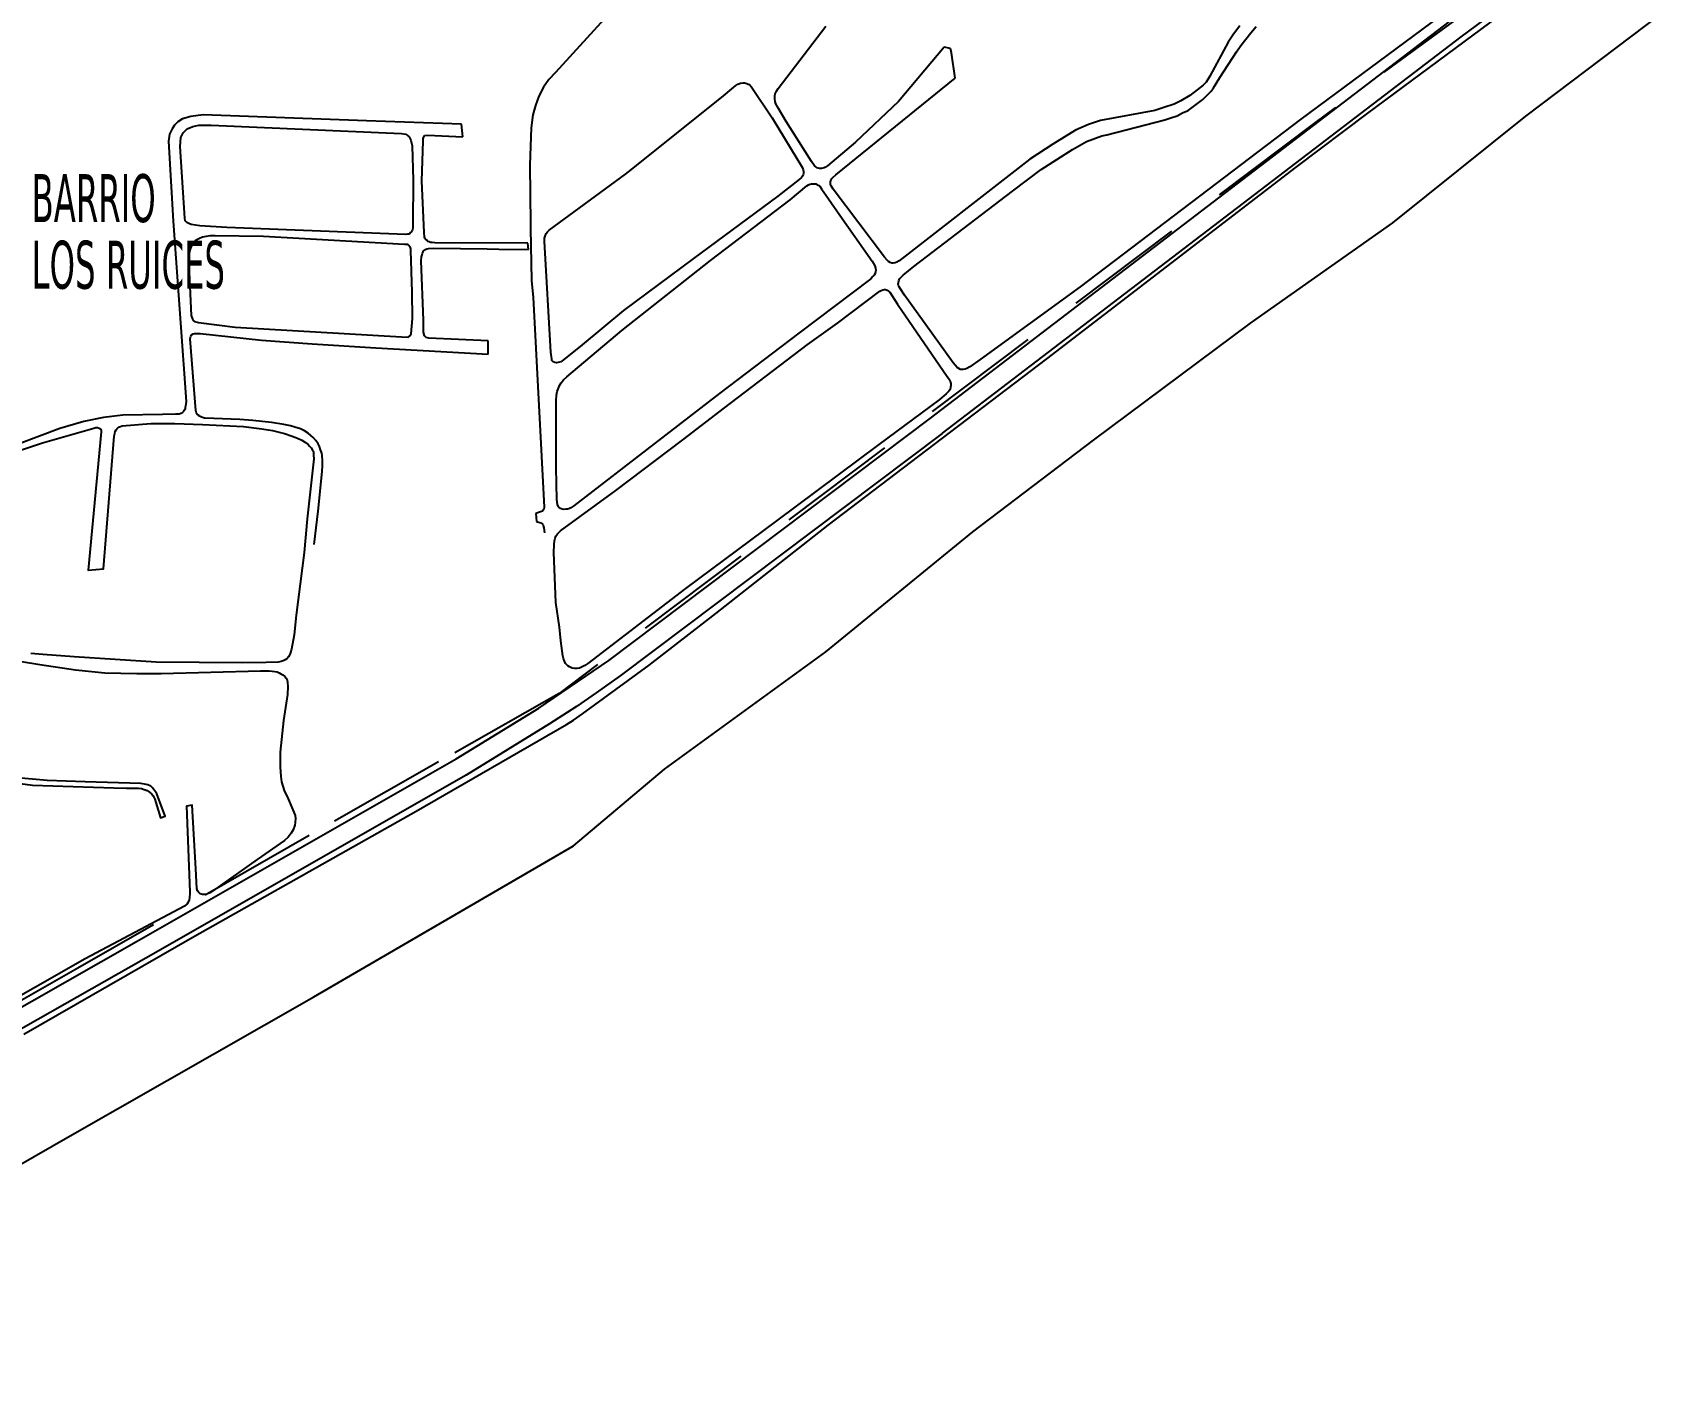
# Model space of a CAD drawing. Header units: metres. Extents: x 2 to 659295185, y -28 to 1124222152.
# Drawn here: x 658389 to 659065, y 1127406 to 1127972 of the extents above; entities that cross this region are included whole.
import ezdxf

# ---------------------------------------------------------------- set-up
doc = ezdxf.new("R2010")
doc.units = ezdxf.units.M
doc.header["$MEASUREMENT"] = 0
doc.linetypes.add('HIDDEN', pattern=[0.375, 0.25, -0.125])
doc.layers.add('División Parroquial', color=130, linetype='CONTINUOUS')
doc.layers.add('MANZANA', color=30, linetype='CONTINUOUS')
doc.layers.add('Limite Municipio', color=1, linetype='HIDDEN', lineweight=30)
doc.styles.get("Standard").update_dxf_attribs({"font": 'tahoma.ttf'})

msp = doc.modelspace()

# ---------------------------------------------------------------- linework, layer by layer
at = {"layer": 'División Parroquial', "color": 1, "flags": 128}
msp.add_lwpolyline([(658327.6553, 1127467.3779), (658403.55, 1127510.8691), (658506.2273, 1127569.5071), (658614.4457, 1127632.4043), (658652.4838, 1127664.3978), (658719.8276, 1127713.4079), (658781.1025, 1127763.3677), (658831.4186, 1127801.6599), (658896.9401, 1127850.41), (658956.236, 1127892.3014), (659011.714, 1127936.8124), (659087.3861, 1127994.0507)], dxfattribs=at)
at = {"layer": 'Limite Municipio', "color": 4, "linetype": 'HIDDEN', "lineweight": -3, "ltscale": 200}
msp.add_lwpolyline([(659140.3009, 1128088.6309), (658992.8982, 1127984.682), (658923.798, 1127934.0523), (658608.4605, 1127696.0407), (658558.2185, 1127667.4266), (658504.2742, 1127636.7928), (658407.7813, 1127581.3741), (658236.7543, 1127484.3038)], dxfattribs=at)
at = {"layer": 'MANZANA', "lineweight": -2}
for p, q in [((659103.8048, 1128058.257), (658984.6689, 1127969.905)), ((658945.9134, 1127937.9915), (659048.0134, 1128013.876)), ((658763.4081, 1127810.8674), (658979.8203, 1127976.1837)), ((658984.6689, 1127969.905), (658768.2567, 1127804.5786)), ((658915.9975, 1127915.5161), (658945.9134, 1127937.9915)), ((658450.734, 1127927.9135), (658451.7152, 1127929.8032)), ((658451.7152, 1127929.8032), (658453.3479, 1127931.4728)), ((658453.3479, 1127931.4728), (658455.6485, 1127932.4726)), ((658455.6485, 1127932.4726), (658458.2707, 1127933.0425)), ((658458.2707, 1127933.0425), (658463.3171, 1127933.0625)), ((658463.3171, 1127933.0625), (658542.7658, 1127929.5432)), ((658542.7658, 1127929.5432), (658544.5139, 1127929.2233)), ((658544.5139, 1127929.2233), (658545.9487, 1127928.1235)), ((658450.4206, 1127924.1543), (658450.734, 1127927.9135)), ((658452.4244, 1127894.3004), (658450.4206, 1127924.1543)), ((658545.9487, 1127928.1235), (658546.7156, 1127926.8038)), ((658546.7156, 1127926.8038), (658547.2763, 1127924.4742)), ((658547.2763, 1127924.4742), (658547.5567, 1127910.0972)), ((658885.9661, 1127892.4807), (658915.9975, 1127915.5161)), ((658547.5567, 1127910.0972), (658547.5319, 1127891.8509)), ((658452.5315, 1127893.2006), (658452.4244, 1127894.3004)), ((658453.1995, 1127892.4308), (658452.5315, 1127893.2006)), ((658454.0735, 1127891.9908), (658453.1995, 1127892.4308)), ((658455.063, 1127891.5509), (658454.0735, 1127891.9908)), ((658458.6829, 1127891.011), (658455.063, 1127891.5509)), ((658469.8561, 1127890.4012), (658458.6829, 1127891.011)), ((658544.5964, 1127887.4118), (658469.8561, 1127890.4012)), ((658545.8003, 1127887.6417), (658545.2478, 1127887.5318)), ((658546.2373, 1127887.8617), (658545.8003, 1127887.6417)), ((658546.5589, 1127888.2016), (658546.2373, 1127887.8617)), ((658546.9959, 1127888.5316), (658546.5589, 1127888.2016)), ((658547.2186, 1127888.9715), (658546.9959, 1127888.5316)), ((658547.3258, 1127889.5313), (658547.2186, 1127888.9715)), ((658547.433, 1127890.4112), (658547.3258, 1127889.5313)), ((658547.5319, 1127891.8509), (658547.433, 1127890.4112)), ((658811.9432, 1127835.5223), (658885.9661, 1127892.4807)), ((658545.2478, 1127887.5318), (658544.5964, 1127887.4118)), ((658758.5431, 1127794.9206), (658811.9432, 1127835.5223)), ((658629.3142, 1127709.7279), (658763.4081, 1127810.8674)), ((658768.2567, 1127804.4687), (658633.9484, 1127703.3292)), ((658768.2567, 1127804.5786), (658768.2567, 1127804.5786)), ((658768.2567, 1127804.5786), (658768.2567, 1127804.4687)), ((658720.7689, 1127766.2164), (658758.5431, 1127794.9206)), ((658673.9325, 1127729.3939), (658720.7689, 1127766.2164)), ((658646.0863, 1127707.8083), (658673.9325, 1127729.3939)), ((658600.0415, 1127689.912), (658629.3142, 1127709.7279)), ((658618.24, 1127687.4525), (658646.0863, 1127707.8083)), ((658629.3142, 1127709.7279), (658629.3142, 1127709.7279)), ((658633.9484, 1127703.3292), (658624.0039, 1127696.3207)), ((658624.0039, 1127696.3207), (658615.8158, 1127690.5319)), ((658565.6233, 1127668.7463), (658600.0415, 1127689.912)), ((658615.8158, 1127690.5319), (658604.5602, 1127683.2933)), ((658611.5774, 1127682.9934), (658614.5212, 1127684.883)), ((658614.5212, 1127684.883), (658618.24, 1127687.4525)), ((658548.8513, 1127646.8807), (658611.5774, 1127682.9934)), ((658604.5602, 1127683.2933), (658569.705, 1127661.9077)), ((658432.1891, 1127592.4918), (658565.6233, 1127668.7463)), ((658569.705, 1127661.9077), (658436.1635, 1127585.6532)), ((658456.3906, 1127594.8113), (658548.8513, 1127646.8807)), ((658160.6122, 1127438.1032), (658432.1891, 1127592.4918)), ((658385.2455, 1127553.9097), (658456.3906, 1127594.8113)), ((658432.1891, 1127592.4918), (658432.1891, 1127592.4918)), ((658436.1635, 1127585.6532), (658164.4712, 1127431.1546))]:
    msp.add_line(p, q, dxfattribs=at)
at = {"layer": 'MANZANA', "linetype": 'Continuous', "lineweight": -2}
for p, q in [((658662.3471, 1128015.6857), (658606.9597, 1127955.048)), ((658699.8986, 1127948.3894), (658719.7216, 1127974.3541)), ((658889.8911, 1127971.0248), (658887.607, 1127967.6954)), ((658892.5051, 1127974.4641), (658889.8911, 1127971.0248)), ((658769.1802, 1127965.6159), (658750.1076, 1127942.8605)), ((658771.8106, 1127965.076), (658769.1802, 1127965.6159)), ((658772.1487, 1127963.1964), (658771.8106, 1127965.076)), ((658773.7237, 1127952.6985), (658772.1487, 1127963.1964)), ((658887.607, 1127967.6954), (658879.9961, 1127953.5083)), ((658602.0617, 1127948.8393), (658600.1074, 1127945.07)), ((658604.2386, 1127952.0486), (658602.0617, 1127948.8393)), ((658606.9597, 1127955.048), (658604.2386, 1127952.0486)), ((658723.9435, 1127912.3267), (658773.7237, 1127952.6985)), ((658877.1678, 1127949.7391), (658874.6528, 1127947.7295)), ((658878.3634, 1127950.9588), (658877.1678, 1127949.7391)), ((658879.1303, 1127952.0686), (658878.3634, 1127950.9588)), ((658879.9961, 1127953.5083), (658879.1303, 1127952.0686)), ((658600.1074, 1127945.07), (658598.5902, 1127941.3008)), ((658698.4886, 1127945.17), (658698.703, 1127946.0598)), ((658698.4968, 1127944.0702), (658698.4886, 1127945.17)), ((658698.6123, 1127942.8505), (658698.4968, 1127944.0702)), ((658698.9421, 1127941.9707), (658698.6123, 1127942.8505)), ((658698.703, 1127946.0598), (658699.14, 1127947.1696)), ((658700.0471, 1127939.9811), (658698.9421, 1127941.9707)), ((658699.14, 1127947.1696), (658699.8986, 1127948.3894)), ((658750.1076, 1127942.8605), (658732.0987, 1127925.9739)), ((658865.0382, 1127941.8307), (658860.7751, 1127940.371)), ((658867.883, 1127943.1704), (658865.0382, 1127941.8307)), ((658871.6018, 1127945.4), (658867.883, 1127943.1704)), ((658874.6528, 1127947.7295), (658871.6018, 1127945.4)), ((658451.4678, 1127935.662), (658449.3899, 1127934.4422)), ((658454.8569, 1127936.6718), (658451.4678, 1127935.662)), ((658460.0105, 1127937.3616), (658454.8569, 1127936.6718)), ((658528.1707, 1127934.7921), (658460.0105, 1127937.3616)), ((658597.51, 1127937.3116), (658596.8751, 1127931.8927)), ((658598.5902, 1127941.3008), (658597.51, 1127937.3116)), ((658703.2464, 1127934.5822), (658700.0471, 1127939.9811)), ((658834.3966, 1127935.0521), (658829.3584, 1127933.3724)), ((658856.949, 1127939.1413), (658834.3966, 1127935.0521)), ((658860.7751, 1127940.371), (658856.949, 1127939.1413)), ((658446.0173, 1127929.2233), (658445.5968, 1127926.3439)), ((658447.1058, 1127931.4428), (658446.0173, 1127929.2233)), ((658448.087, 1127932.9925), (658447.1058, 1127931.4428)), ((658449.3899, 1127934.4422), (658448.087, 1127932.9925)), ((658567.8332, 1127933.4224), (658528.1707, 1127934.7921)), ((658551.7538, 1127927.4836), (658552.4052, 1127928.7034)), ((658552.4052, 1127928.7034), (658553.7245, 1127928.8233)), ((658553.7245, 1127928.8233), (658568.295, 1127928.1135)), ((658568.295, 1127928.1135), (658567.8332, 1127933.4224)), ((658596.8751, 1127931.8927), (658596.2896, 1127916.5159)), ((658713.7352, 1127917.9256), (658703.2464, 1127934.5822)), ((658823.8914, 1127930.9129), (658814.4994, 1127925.1241)), ((658829.3584, 1127933.3724), (658823.8914, 1127930.9129)), ((658445.5968, 1127926.3439), (658447.4933, 1127893.0606)), ((658551.2838, 1127909.7872), (658551.762, 1127926.3838)), ((658551.762, 1127926.3838), (658551.7538, 1127927.4836)), ((658732.0987, 1127925.9739), (658720.4225, 1127916.0759)), ((658814.4994, 1127925.1241), (658804.8847, 1127918.8854)), ((658596.2896, 1127916.5159), (658596.504, 1127891.8509)), ((658715.0545, 1127916.046), (658713.7352, 1127917.9256)), ((658715.607, 1127915.606), (658715.0545, 1127916.046)), ((658716.044, 1127915.2761), (658715.607, 1127915.606)), ((658716.5965, 1127915.0662), (658716.044, 1127915.2761)), ((658717.1407, 1127914.9562), (658716.5965, 1127915.0662)), ((658717.9076, 1127914.9562), (658717.1407, 1127914.9562)), ((658718.46, 1127915.0662), (658717.9076, 1127914.9562)), ((658719.1114, 1127915.2961), (658718.46, 1127915.0662)), ((658719.6557, 1127915.5161), (658719.1114, 1127915.2961)), ((658720.4225, 1127916.0759), (658719.6557, 1127915.5161)), ((658801.0669, 1127915.886), (658750.4044, 1127876.394)), ((658804.8847, 1127918.8854), (658801.0669, 1127915.886)), ((658552.1496, 1127888.3316), (658551.2838, 1127909.7872)), ((658721.6594, 1127909.2273), (658721.7666, 1127909.7772)), ((658721.6594, 1127908.6675), (658721.6594, 1127909.2273)), ((658721.7749, 1127908.2275), (658721.6594, 1127908.6675)), ((658721.7666, 1127909.7772), (658721.981, 1127910.2171)), ((658721.9975, 1127907.6777), (658721.7749, 1127908.2275)), ((658721.981, 1127910.2171), (658722.3108, 1127910.777)), ((658722.3108, 1127910.777), (658722.7479, 1127911.2169)), ((658722.7479, 1127911.2169), (658723.9435, 1127912.3267)), ((658722.7644, 1127906.3479), (658721.9975, 1127907.6777)), ((658744.2613, 1127878.0237), (658722.7644, 1127906.3479)), ((658447.4933, 1127893.0606), (658452.8696, 1127817.766)), ((658552.3805, 1127886.342), (658552.1496, 1127888.3316)), ((658596.504, 1127891.8509), (658596.5122, 1127890.0812)), ((658596.5122, 1127890.0812), (658596.941, 1127868.2957)), ((658551.9682, 1127880.5932), (658552.2898, 1127880.9231)), ((658552.2898, 1127880.9231), (658552.7268, 1127881.1431)), ((658552.4877, 1127885.9021), (658552.3805, 1127886.342)), ((658552.8175, 1127885.4622), (658552.4877, 1127885.9021)), ((658552.7268, 1127881.1431), (658553.3865, 1127881.483)), ((658553.2628, 1127885.0223), (658552.8175, 1127885.4622)), ((658553.807, 1127884.5824), (658553.2628, 1127885.0223)), ((658553.3865, 1127881.483), (658554.0461, 1127881.593)), ((658554.3595, 1127884.3624), (658553.807, 1127884.5824)), ((658554.0461, 1127881.593), (658556.2313, 1127881.7129)), ((658554.9037, 1127884.1424), (658554.3595, 1127884.3624)), ((658555.5634, 1127884.0325), (658554.9037, 1127884.1424)), ((658556.6601, 1127883.9325), (658555.5634, 1127884.0325)), ((658556.2313, 1127881.7129), (658578.4786, 1127881.483)), ((658595.4485, 1127883.8825), (658556.6601, 1127883.9325)), ((658578.4786, 1127881.483), (658583.4096, 1127881.283)), ((658583.4096, 1127881.283), (658595.6794, 1127881.233)), ((658595.6794, 1127881.233), (658595.4485, 1127883.8825)), ((658550.9952, 1127876.494), (658551.1024, 1127878.1537)), ((658551.9847, 1127851.729), (658550.9952, 1127876.494)), ((658551.1024, 1127878.1537), (658551.3168, 1127878.9335)), ((658551.3168, 1127878.9335), (658551.5312, 1127879.7033)), ((658551.5312, 1127879.7033), (658551.7455, 1127880.1433)), ((658551.7455, 1127880.1433), (658551.9682, 1127880.5932)), ((658745.358, 1127876.704), (658744.2613, 1127878.0237)), ((658745.9104, 1127876.1541), (658745.358, 1127876.704)), ((658746.5701, 1127875.8241), (658745.9104, 1127876.1541)), ((658747.337, 1127875.4942), (658746.5701, 1127875.8241)), ((658747.8894, 1127875.4942), (658747.337, 1127875.4942)), ((658748.6563, 1127875.6142), (658747.8894, 1127875.4942)), ((658749.4232, 1127875.8341), (658748.6563, 1127875.6142)), ((658750.4044, 1127876.394), (658749.4232, 1127875.8341)), ((658596.941, 1127868.2957), (658596.941, 1127868.2957)), ((658596.941, 1127868.2957), (658597.7409, 1127861.2171)), ((658597.7409, 1127861.2171), (658602.2926, 1127773.6449)), ((658551.894, 1127846.7501), (658551.9847, 1127851.729)), ((658454.6177, 1127843.8806), (658454.9393, 1127844.9904)), ((658456.9431, 1127814.0267), (658454.6177, 1127843.8806)), ((658454.9393, 1127844.9904), (658455.162, 1127845.5403)), ((658455.162, 1127845.5403), (658455.9206, 1127845.9902)), ((658455.9206, 1127845.9902), (658456.4731, 1127846.2102)), ((658456.4731, 1127846.2102), (658458.7737, 1127846.1102)), ((658458.7737, 1127846.1102), (658484.4182, 1127843.3507)), ((658484.4182, 1127843.3507), (658505.4616, 1127841.7811)), ((658505.4616, 1127841.7811), (658531.9885, 1127840.1314)), ((658552.3392, 1127845.2004), (658551.894, 1127846.7501)), ((658553.1144, 1127844.5405), (658552.3392, 1127845.2004)), ((658554.1039, 1127844.2106), (658553.1144, 1127844.5405)), ((658578.8661, 1127843.1108), (658554.1039, 1127844.2106)), ((658578.8909, 1127837.4719), (658578.8661, 1127843.1108)), ((658531.9885, 1127840.1314), (658578.8909, 1127837.4719)), ((658451.4678, 1127813.2269), (658451.0308, 1127812.8969)), ((658451.7977, 1127813.5668), (658451.4678, 1127813.2269)), ((658452.1193, 1127814.0067), (658451.7977, 1127813.5668)), ((658452.3419, 1127814.4466), (658452.1193, 1127814.0067)), ((658452.4491, 1127814.7766), (658452.3419, 1127814.4466)), ((658452.5563, 1127815.2265), (658452.4491, 1127814.7766)), ((658452.6635, 1127815.8863), (658452.5563, 1127815.2265)), ((658452.7707, 1127816.7762), (658452.6635, 1127815.8863)), ((658452.8696, 1127817.766), (658452.7707, 1127816.7762)), ((658457.1657, 1127813.3669), (658456.9431, 1127814.0267)), ((658457.3884, 1127812.817), (658457.1657, 1127813.3669)), ((658400.2199, 1127806.4783), (658372.4397, 1127796.0604)), ((658410.1809, 1127809.3977), (658400.2199, 1127806.4783)), ((658418.3938, 1127811.0873), (658410.1809, 1127809.3977)), ((658426.4912, 1127812.1171), (658418.3938, 1127811.0873)), ((658443.0323, 1127812.417), (658426.4912, 1127812.1171)), ((658448.5158, 1127812.437), (658443.0323, 1127812.417)), ((658449.4971, 1127812.557), (658448.5158, 1127812.437)), ((658450.0495, 1127812.557), (658449.4971, 1127812.557)), ((658450.3794, 1127812.667), (658450.0495, 1127812.557)), ((658450.701, 1127812.787), (658450.3794, 1127812.667)), ((658451.0308, 1127812.8969), (658450.701, 1127812.787)), ((658457.4955, 1127812.477), (658457.3884, 1127812.817)), ((658457.7182, 1127812.2571), (658457.4955, 1127812.477)), ((658458.048, 1127812.0371), (658457.7182, 1127812.2571)), ((658458.3779, 1127811.7072), (658458.048, 1127812.0371)), ((658458.7077, 1127811.4872), (658458.3779, 1127811.7072)), ((658459.2602, 1127811.2773), (658458.7077, 1127811.4872)), ((658459.6972, 1127811.0573), (658459.2602, 1127811.2773)), ((658460.1342, 1127810.9473), (658459.6972, 1127811.0573)), ((658460.5712, 1127810.8374), (658460.1342, 1127810.9473)), ((658460.9011, 1127810.8374), (658460.5712, 1127810.8374)), ((658475.2571, 1127810.2375), (658460.9011, 1127810.8374)), ((658480.7406, 1127809.8176), (658475.2571, 1127810.2375)), ((658488.5164, 1127808.9677), (658480.7406, 1127809.8176)), ((658493.6701, 1127808.2179), (658488.5164, 1127808.9677)), ((658496.5231, 1127807.678), (658493.6701, 1127808.2179)), ((658498.2795, 1127807.1381), (658496.5231, 1127807.678)), ((658500.5801, 1127806.3683), (658498.2795, 1127807.1381)), ((658502.3364, 1127805.4885), (658500.5801, 1127806.3683)), ((658503.7712, 1127804.5087), (658502.3364, 1127805.4885)), ((658504.9751, 1127803.6288), (658503.7712, 1127804.5087)), ((658505.9646, 1127802.749), (658504.9751, 1127803.6288)), ((658507.0696, 1127801.5293), (658505.9646, 1127802.749)), ((658507.9519, 1127800.0996), (658507.0696, 1127801.5293)), ((658508.5043, 1127798.9998), (658507.9519, 1127800.0996)), ((658508.9496, 1127797.67), (658508.5043, 1127798.9998)), ((658509.5021, 1127796.2303), (658508.9496, 1127797.67)), ((658509.6175, 1127795.2405), (658509.5021, 1127796.2303)), ((658509.8484, 1127793.031), (658509.6175, 1127795.2405)), ((658509.8567, 1127791.0414), (658509.8484, 1127793.031)), ((658507.9684, 1127772.0053), (658509.6505, 1127788.6019)), ((658509.6505, 1127788.6019), (658509.8567, 1127791.0414)), ((658602.1854, 1127772.8751), (658601.8638, 1127772.4252)), ((658602.2926, 1127773.6449), (658602.1854, 1127772.8751)), ((658506.3852, 1127758.1781), (658507.9684, 1127772.0053)), ((658600.7671, 1127771.7553), (658598.7963, 1127771.0855)), ((658598.7963, 1127771.0855), (658599.1427, 1127767.7661)), ((658599.1427, 1127767.7661), (658600.899, 1127767.2262)), ((658601.534, 1127772.0953), (658600.7671, 1127771.7553)), ((658600.899, 1127767.2262), (658601.3361, 1127766.8963)), ((658601.3361, 1127766.8963), (658601.6659, 1127766.6764)), ((658601.8638, 1127772.4252), (658601.534, 1127772.0953)), ((658601.6659, 1127766.6764), (658601.8885, 1127766.0165)), ((658601.8885, 1127766.0165), (658602.1112, 1127765.0167)), ((658602.1112, 1127765.0167), (658602.342, 1127763.0271))]:
    msp.add_line(p, q, dxfattribs=at)
at = {"layer": 'MANZANA', "lineweight": -2}
for points in [[(659004.6898, 1127999.9689), (658917.8775, 1127935.542), (658825.8292, 1127865.5562), (658784.1134, 1127835.2924), (658779.8503, 1127832.173), (658778.6547, 1127831.5032), (658777.8878, 1127831.2832), (658777.0138, 1127831.1632), (658776.5685, 1127831.1632), (658775.9171, 1127831.1632), (658775.2574, 1127831.4932), (658774.4905, 1127831.9331), (658772.8331, 1127833.9127), (658752.6555, 1127862.1369), (658750.7837, 1127864.8964), (658750.3385, 1127865.6662), (658750.1158, 1127866.2161), (658750.0086, 1127866.766), (658750.1158, 1127867.4358), (658750.223, 1127868.0957), (658750.5446, 1127868.8756), (658750.8744, 1127869.4254), (658751.9629, 1127870.4252), (658756.5476, 1127874.0945), (658797.6036, 1127905.5781), (658809.6178, 1127914.4863), (658822.7287, 1127922.9445), (658828.5173, 1127926.1839), (658834.8584, 1127928.5334), (658836.9446, 1127928.9833), (658861.2368, 1127935.282), (658863.7518, 1127936.0719), (658866.374, 1127936.9717), (658868.5674, 1127938.1914), (658870.8597, 1127939.2012), (658873.6963, 1127941.2008), (658876.9781, 1127943.7603), (658878.9406, 1127945.6499), (658880.4661, 1127947.2096), (658881.5546, 1127948.6493), (658884.1685, 1127952.8685), (658891.0208, 1127963.6263), (658892.8679, 1127966.2857), (658897.0073, 1127971.5047), (658899.2996, 1127974.1641)], [(658376.2822, 1127794.9706), (658393.0213, 1127800.4695), (658413.4792, 1127806.4183), (658414.4687, 1127806.6482), (658415.2273, 1127806.8682), (658416.0025, 1127806.8782), (658416.6539, 1127806.6582), (658417.2064, 1127806.4383), (658417.5362, 1127805.8884), (658417.5362, 1127805.1185), (658412.1022, 1127747.3603), (658418.4515, 1127748.0501), (658422.9125, 1127803.3689), (658423.1351, 1127804.3687), (658423.3495, 1127805.2485), (658423.6711, 1127805.9184), (658424.2153, 1127806.5782), (658424.7595, 1127807.0281), (658425.5264, 1127807.3581), (658426.1861, 1127807.588), (658438.1261, 1127808.6378), (658448.2025, 1127808.5678), (658459.7054, 1127808.1779), (658476.8073, 1127807.3681), (658484.4759, 1127806.4083), (658488.9699, 1127805.6584), (658494.0164, 1127804.4587), (658497.0921, 1127803.3689), (658499.3927, 1127802.4891), (658501.149, 1127801.6192), (658502.691, 1127800.6294), (658503.7877, 1127799.8596), (658504.4474, 1127799.0898), (658505.1071, 1127798.4299), (658505.6595, 1127797.5401), (658505.9976, 1127796.8802), (658506.1048, 1127796.2203), (658506.113, 1127795.3305), (658506.1213, 1127793.9008), (658503.3837, 1127768.8859), (658502.1303, 1127754.7288), (658498.8485, 1127728.7241), (658498.0074, 1127720.4258), (658496.8282, 1127714.447), (658496.5066, 1127713.1173), (658496.185, 1127712.2274), (658495.6408, 1127711.3376), (658494.874, 1127710.4578), (658494.2225, 1127710.0079), (658493.4557, 1127709.558), (658492.5816, 1127709.338), (658491.2705, 1127709.1081), (658486.3395, 1127708.8681), (658476.2548, 1127708.8181), (658440.4266, 1127709.1081), (658406.2394, 1127711.2776), (658393.1945, 1127712.3174), (658388.1562, 1127712.6274)], [(658384.223, 1127709.298), (658391.8999, 1127708.1183), (658406.7011, 1127705.8587), (658418.9792, 1127704.589), (658432.3457, 1127704.309), (658442.5293, 1127704.359), (658483.94, 1127705.4288), (658487.5599, 1127705.4488), (658488.871, 1127705.3388), (658489.9677, 1127705.1189), (658490.85, 1127705.0189), (658491.724, 1127704.579), (658492.4909, 1127704.2491), (658493.266, 1127703.6992), (658494.0329, 1127703.0393), (658494.5854, 1127702.3794), (658495.0224, 1127701.4996), (658495.2533, 1127700.6098), (658495.3687, 1127698.9501), (658495.1626, 1127695.5208), (658493.5711, 1127684.683), (658492.2023, 1127671.5057), (658492.1198, 1127665.427), (658492.359, 1127661.3378), (658492.6971, 1127659.1282), (658493.8102, 1127655.589), (658495.4677, 1127652.0597), (658497.0179, 1127648.4204), (658497.793, 1127646.5408), (658498.3455, 1127645.1011), (658498.5681, 1127643.7814), (658498.4691, 1127642.2317), (658498.2548, 1127641.1219), (658497.6033, 1127639.1323), (658496.7375, 1127637.6826), (658495.4264, 1127636.0229), (658493.9009, 1127634.6932), (658482.5382, 1127626.7848), (658463.8613, 1127613.5375), (658462.7729, 1127612.8677), (658461.569, 1127612.3178), (658460.5877, 1127612.0878), (658459.7054, 1127612.0878), (658458.8314, 1127612.4078), (658458.1717, 1127612.9576), (658457.7264, 1127613.7375), (658457.3966, 1127614.6173), (658456.9183, 1127622.7956), (658455.4918, 1127649.3402), (658453.0758, 1127648.9903), (658454.4446, 1127613.2776), (658454.4446, 1127612.4977), (658454.3456, 1127610.9581), (658454.1312, 1127609.9583), (658453.8097, 1127608.9585), (658453.3726, 1127608.1886), (658452.2759, 1127607.2988), (658410.8571, 1127585.3233), (658347.5784, 1127549.3106)], [(658373.2725, 1127659.8081), (658388.8324, 1127657.7785), (658422.8053, 1127656.5988), (658428.0661, 1127656.5188), (658432.9971, 1127656.4288), (658434.3082, 1127656.3188), (658435.4049, 1127655.9889), (658436.7243, 1127655.559), (658437.6066, 1127654.7891), (658438.5961, 1127654.0193), (658439.1485, 1127653.2494), (658439.8082, 1127651.9197), (658440.2535, 1127650.49), (658442.2572, 1127644.0813), (658444.2197, 1127644.8612), (658440.674, 1127654.1393), (658440.1216, 1127655.0191), (658439.3547, 1127656.1189), (658438.695, 1127656.7787), (658438.1425, 1127657.3286), (658436.9304, 1127657.8785), (658435.6193, 1127658.2084), (658433.9702, 1127658.4184), (658410.7416, 1127659.1982), (658394.9591, 1127659.6881), (658381.0401, 1127660.9479)]]:
    msp.add_lwpolyline(points, dxfattribs=at)
for points in [[(658618.0999, 1127841.4011), (658609.6891, 1127834.6225), (658609.2521, 1127834.3926), (658608.6006, 1127834.1726), (658608.0482, 1127834.0626), (658607.3967, 1127833.9427), (658606.7371, 1127834.0526), (658606.0774, 1127834.2726), (658605.7476, 1127834.6025), (658605.5249, 1127834.9325), (658605.4177, 1127835.5923), (658605.3023, 1127836.3722), (658605.0714, 1127838.3618), (658602.3503, 1127884.4624), (658602.4492, 1127885.9021), (658602.6636, 1127886.7919), (658603.1007, 1127887.7917), (658603.6449, 1127888.5615), (658604.4035, 1127889.2314), (658636.183, 1127912.5967), (658636.183, 1127912.5967), (658637.4941, 1127913.5964), (658676.2495, 1127944.5202), (658682.2525, 1127949.5291), (658683.1266, 1127950.189), (658684.1161, 1127950.5289), (658685.2128, 1127950.6489), (658685.8642, 1127950.6489), (658686.8537, 1127950.429), (658687.3979, 1127950.209), (658687.9504, 1127949.989), (658688.6101, 1127949.2192), (658697.4331, 1127936.1019), (658710.0163, 1127915.2561), (658710.3544, 1127914.3663), (658710.4616, 1127913.7064), (658710.4698, 1127912.9366), (658710.2554, 1127912.2667), (658710.0328, 1127911.7168), (658709.5957, 1127911.1569), (658708.6145, 1127910.3771), (658699.7749, 1127903.4885), (658664.6064, 1127877.4438), (658635.3419, 1127855.7482)], [(658622.6433, 1127780.3736), (658614.6696, 1127774.2548), (658613.3585, 1127773.365), (658612.5999, 1127773.0251), (658612.0474, 1127772.8051), (658611.2805, 1127772.8051), (658610.5137, 1127772.7951), (658609.7468, 1127772.9051), (658609.0871, 1127773.125), (658608.5429, 1127773.565), (658608.2131, 1127773.8949), (658607.7678, 1127774.7747), (658607.5369, 1127776.8743), (658607.2566, 1127790.2616), (658607.2483, 1127818.1259), (658607.4545, 1127820.4554), (658607.6689, 1127822.0051), (658608.2048, 1127823.3348), (658608.6419, 1127824.4346), (658609.4005, 1127825.5444), (658610.2745, 1127826.7641), (658611.6928, 1127828.1039), (658634.7235, 1127847.4499), (658671.6236, 1127876.594), (658704.9286, 1127901.9588), (658711.9128, 1127907.7376), (658712.5725, 1127908.1875), (658713.1167, 1127908.4075), (658713.7764, 1127908.6375), (658714.4278, 1127908.6375), (658714.9803, 1127908.6375), (658715.6399, 1127908.5275), (658716.077, 1127908.3175), (658716.6212, 1127907.9876), (658716.8438, 1127907.8776), (658717.2809, 1127907.5477), (658717.9488, 1127906.5479), (658720.9255, 1127902.3587), (658725.6669, 1127895.5301), (658739.1159, 1127876.344), (658740.2208, 1127874.3544), (658740.4434, 1127873.3646), (658740.5589, 1127872.3648), (658740.4517, 1127871.815), (658740.3445, 1127871.1451), (658739.9075, 1127870.4852), (658739.3632, 1127869.9253), (658738.4974, 1127868.9255), (658708.5733, 1127846.3401), (658675.5981, 1127821.1953)], [(658507.3499, 1127885.3722), (658485.2181, 1127886.6019), (658465.057, 1127886.8419), (658462.9708, 1127886.8319), (658461.2227, 1127886.6019), (658459.6889, 1127886.262), (658458.485, 1127885.8121), (658457.3884, 1127885.2522), (658456.7369, 1127884.8123), (658456.0855, 1127884.0325), (658455.3186, 1127882.9227), (658454.7744, 1127881.7029), (658454.4528, 1127880.9331), (658454.1312, 1127879.4934), (658453.9168, 1127877.8337), (658455.0135, 1127853.6187), (658455.566, 1127852.179), (658455.8959, 1127851.6291), (658456.4483, 1127851.0792), (658458.0975, 1127850.7492), (658473.3276, 1127848.8296), (658542.8153, 1127844.7205), (658545.5529, 1127844.6205), (658546.0971, 1127845.0604), (658546.7486, 1127845.9502), (658547.3835, 1127852.3689), (658547.2186, 1127863.4267), (658546.5919, 1127880.7931), (658546.5919, 1127881.453), (658546.4847, 1127881.8929), (658546.3693, 1127882.2228), (658546.1466, 1127882.5528), (658545.9322, 1127882.8827), (658545.6024, 1127883.1027), (658545.2726, 1127883.2126), (658544.8355, 1127883.2126), (658543.9532, 1127883.3226)], [(658766.9868, 1127818.5158), (658741.87, 1127799.8196), (658699.173, 1127767.9961), (658661.2833, 1127739.8418), (658620.4417, 1127708.4682), (658619.246, 1127707.6884), (658618.1493, 1127707.1385), (658617.0609, 1127706.5786), (658616.0714, 1127706.3486), (658615.0901, 1127706.3486), (658613.9934, 1127706.5586), (658612.7813, 1127707.1085), (658612.1216, 1127707.5484), (658611.2393, 1127708.4282), (658610.8023, 1127709.428), (658610.357, 1127710.5278), (658610.0189, 1127711.7475), (658609.2273, 1127717.9363), (658608.6501, 1127723.6851), (658607.1824, 1127733.963), (658606.3248, 1127754.7488), (658606.4155, 1127758.1781), (658606.6299, 1127759.7278), (658606.8443, 1127760.7276), (658607.1659, 1127761.6074), (658607.8255, 1127762.6072), (658608.3698, 1127763.1671), (658609.0212, 1127763.8269), (658632.1755, 1127780.6335), (658660.1289, 1127801.7792), (658677.4864, 1127815.1265), (658711.9953, 1127841.3811), (658724.6609, 1127850.5093), (658742.241, 1127863.7466), (658742.7853, 1127864.0865), (658743.5521, 1127864.4165), (658744.1046, 1127864.5264), (658744.6488, 1127864.4265), (658745.3085, 1127864.2065), (658745.7455, 1127863.9865), (658746.0754, 1127863.7666), (658746.4052, 1127863.4367), (658749.72, 1127858.3577), (658770.3429, 1127828.2638), (658771.0025, 1127827.484), (658771.4396, 1127826.7141), (658771.6622, 1127826.1642), (658771.8849, 1127825.2844), (658771.8931, 1127824.5046), (658771.7859, 1127823.7347), (658771.5715, 1127822.8449), (658771.1345, 1127822.0651), (658769.9306, 1127820.9553)]]:
    msp.add_lwpolyline(points, close=True, dxfattribs=at)

# ---------------------------------------------------------------- texts
at = {"layer": 'MANZANA', "lineweight": -2, "width": 0.571429}
for s, p in [('BARRIO', (658388.4448, 1127892.6307)), ('LOS RUICES', (658388.4448, 1127864.8489))]:
    msp.add_text(s, height=20, dxfattribs=at).set_placement(p)

doc.saveas('drawing.dxf')
